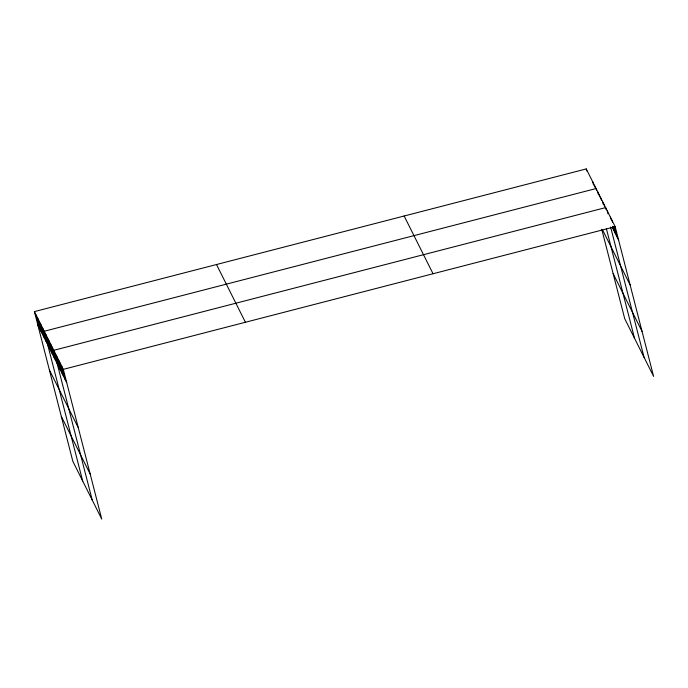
<?xml version="1.0" encoding="UTF-8"?>
<svg xmlns="http://www.w3.org/2000/svg" width="688" height="688" viewBox="0 0 688 688"><rect width="100%" height="100%" fill="white"/><g stroke="black" fill="none" stroke-linecap="round" stroke-linejoin="round"><path stroke-width="1.03" d="M34.4 311.612L63.296 369.353L101.747 519.079L72.842 461.338L34.4 311.612L586.253 168.921L615.158 226.662L653.6 376.388L624.704 318.647L601.759 229.302M63.296 369.353L615.158 226.662M612.217 227.255L618.572 239.957M602.869 230.506L630.131 284.978M613.137 273.626L642.042 331.367M404.148 216.006L433.044 273.747M216.514 264.527L245.41 322.268M37.814 324.917L66.71 382.657M49.373 369.938L78.277 427.678M61.284 416.317L90.18 474.058M614.358 226.55L616.981 236.784M611.976 220.306L612.501 222.353M613.55 226.447L615.39 233.602M610.385 217.133L610.91 219.18M612.75 226.335L613.799 230.428M607.212 210.777L607.994 213.848M606.145 209.651L605.621 207.604L53.759 350.304L92.209 500.03M610.609 227.04L644.063 357.33M604.03 204.431L604.554 206.477M602.439 201.249L603.23 204.319M600.848 198.075L601.381 200.122M599.265 194.902L599.79 196.949M597.674 191.728L598.457 194.79M596.608 190.593L596.083 188.546L44.23 331.246L82.672 480.972M606.326 228.45L634.525 338.272M594.449 185.278L594.974 187.325M592.807 182.002L593.598 185.072M586.253 168.921L586.778 170.959M61.714 366.179L65.128 379.475M60.123 363.006L63.537 376.302M58.532 359.824L61.946 373.128M56.941 356.651L60.355 369.955M55.35 353.477L58.764 366.773M52.176 347.122L55.59 360.426M50.585 343.948L53.999 357.244M48.994 340.775L52.408 354.071M47.403 337.602L50.817 350.897M45.812 334.42L49.226 347.724M42.587 327.978L46.001 341.274M40.953 324.702L44.367 337.997M39.311 321.434L42.725 334.729M37.677 318.157L41.091 331.461M36.034 314.889L39.448 328.185"/></g></svg>
